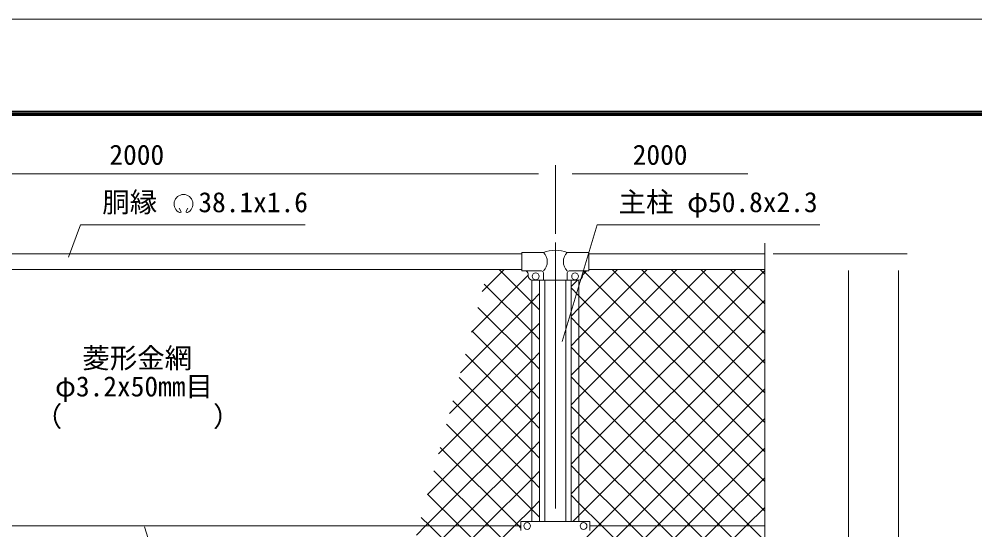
# Model space of a CAD drawing. Units: millimetres, scale not verified. Extents: x -4200 to 4200, y -2970 to 2970.
# Drawn here: x -2664 to -381, y 1751 to 2970 of the extents above; entities that cross this region are included whole.
import ezdxf
from ezdxf.enums import TextEntityAlignment as Align

# ---------------------------------------------------------------- set-up
doc = ezdxf.new("R2010")
doc.units = ezdxf.units.MM
doc.header["$LTSCALE"] = 20
doc.linetypes.add('USER1', pattern=[50.8, 31.75, -6.35, 6.35, -6.35])
for name, color, linetype, lineweight in [('0-0_D-BMK', 2, 'USER1', 13), ('0-1_D-STR1', 1, 'Continuous', 18), ('0-2_D-STR3', 3, 'Continuous', 13), ('0-3_D-STR2', 7, 'Continuous', 9), ('0-4_D-STR-DIM', 7, 'Continuous', 9), ('0-6_D-STR-TXT', 7, 'Continuous', 9), ('0-8_D-TTL', 7, 'Continuous', 9)]:
    doc.layers.add(name, color=color, linetype=linetype, lineweight=lineweight)
doc.styles.add('ＭＳ ゴシック', font='')
doc.styles.get('ＭＳ ゴシック').set_extended_font_data('MS Gothic')

msp = doc.modelspace()

# ---------------------------------------------------------------- linework, layer by layer
at = {"layer": '0-0_D-BMK'}
msp.add_line((-1382.72, 2437.06), (-1382.72, 328.6), dxfattribs=at)
at = {"layer": '0-1_D-STR1'}
for p, q in [((-3302.72, 2410), (-1462.72, 2410)), ((-1302.72, 2410), (-882.72, 2410)), ((-3302.72, 2372), (-1462.72, 2372)), ((-1302.72, 2372), (-882.72, 2372)), ((-1408.12, 2347), (-1408.12, 1770.5)), ((-1357.32, 2347), (-1357.32, 1770.5))]:
    msp.add_line(p, q, dxfattribs=at)
at = {"layer": '0-2_D-STR3'}
for p, q in [((-1462.72, 2413), (-1462.72, 2369)), ((-1462.72, 2413), (-1411.27, 2413)), ((-1354.17, 2413), (-1302.72, 2413)), ((-1302.72, 2413), (-1302.72, 2369)), ((-1462.72, 2369), (-1415.97, 2369)), ((-1447.72, 2362), (-1447.72, 2357)), ((-1411.27, 2364.3), (-1411.27, 2347)), ((-1354.17, 2364.3), (-1354.17, 2347)), ((-1349.47, 2369), (-1302.72, 2369)), ((-1317.72, 2362), (-1317.72, 2357)), ((-1439.22, 2347), (-1439.22, 1770.5)), ((-1437.72, 2347), (-1327.72, 2347)), ((-1420.22, 2347), (-1420.22, 1770.5)), ((-1345.22, 2347), (-1345.22, 1770.5)), ((-1326.22, 2347), (-1326.22, 1770.5)), ((-3305.73, 1760), (-1465.22, 1760)), ((-1465.22, 1770.5), (-1465.22, 1749.5)), ((-1300.22, 1770.5), (-1465.22, 1770.5)), ((-1300.22, 1770.5), (-1300.22, 1749.5)), ((-1300.22, 1760), (-882.72, 1760))]:
    msp.add_line(p, q, dxfattribs=at)
for centre in [(-1429.72, 2356), (-1335.72, 2356), (-1450.22, 1760), (-1315.22, 1760)]:
    msp.add_circle(centre, 8, dxfattribs=at)
for centre, radius, start, end in [((-1382.72, 2338.27), 80, 69.0916, 110.9084), ((-1432.53, 2391), 30.59, 314.01503, 45.98497), ((-1332.92, 2391), 30.59, 134.01503, 225.98497), ((-1454.72, 2362), 7, 0, 90), ((-1437.72, 2357), 10, 180, 270), ((-1415.97, 2364.3), 4.7, 0, 90), ((-1349.47, 2364.3), 4.7, 90, 180), ((-1327.72, 2357), 10, 270, 0), ((-1310.72, 2362), 7, 90, 180)]:
    msp.add_arc(centre, radius, start, end, dxfattribs=at)
at = {"layer": '0-3_D-STR2'}
for p, q in [((-1583.38, 2222.84), (-1447.72, 2358.49)), ((-1557.14, 2319.79), (-1504.93, 2372)), ((-1326.22, 2280.1), (-1234.33, 2372)), ((-1326.22, 2209.39), (-1163.62, 2372)), ((-1326.22, 2138.68), (-1092.91, 2372)), ((-1326.22, 2067.97), (-1022.2, 2372)), ((-1326.22, 1997.26), (-951.49, 2372)), ((-1326.22, 1926.55), (-882.72, 2370.05)), ((-1317.98, 2359.06), (-1308.04, 2369)), ((-882.72, 1936.69), (-1314.43, 2368.39)), ((-882.72, 2007.4), (-1247.33, 2372)), ((-882.72, 2078.11), (-1176.62, 2372)), ((-882.72, 2148.82), (-1105.91, 2372)), ((-882.72, 2219.53), (-1035.2, 2372)), ((-882.72, 2290.24), (-964.48, 2372)), ((-882.72, 2360.95), (-893.77, 2372)), ((-1439.22, 2223.95), (-1552.44, 2337.17)), ((-1420.22, 2346.37), (-1420.85, 2347)), ((-1345.22, 2331.81), (-1330.04, 2347)), ((-1439.22, 2296.28), (-1420.22, 2315.28)), ((-1326.22, 2309.48), (-1345.22, 2328.48)), ((-882.72, 1865.98), (-1326.22, 2309.48)), ((-1609.62, 2125.89), (-1439.22, 2296.28)), ((-1326.22, 1855.84), (-882.72, 2299.34)), ((-1439.22, 2153.24), (-1567.5, 2281.52)), ((-1345.22, 2261.1), (-1326.22, 2280.1)), ((-1439.22, 2225.57), (-1420.22, 2244.57)), ((-1326.22, 2238.76), (-1345.22, 2257.76)), ((-882.72, 1795.26), (-1326.22, 2238.76)), ((-1635.86, 2028.94), (-1439.22, 2225.57)), ((-1439.22, 2082.53), (-1582.56, 2225.87)), ((-1420.22, 2204.95), (-1439.22, 2223.95)), ((-1345.22, 2190.39), (-1326.22, 2209.39)), ((-1439.22, 2011.82), (-1597.62, 2170.22)), ((-1439.22, 2154.86), (-1420.22, 2173.86)), ((-1326.22, 2168.05), (-1345.22, 2187.05)), ((-1662.1, 1931.99), (-1439.22, 2154.86)), ((-1420.22, 2134.24), (-1439.22, 2153.24)), ((-918.17, 1760), (-1326.22, 2168.05)), ((-1280.64, 1760), (-882.72, 2157.92)), ((-1345.22, 2119.68), (-1326.22, 2138.68)), ((-1439.22, 1941.11), (-1612.68, 2114.57)), ((-1439.22, 2084.15), (-1420.22, 2103.15)), ((-1326.22, 2097.34), (-1345.22, 2116.34)), ((-1688.33, 1835.04), (-1439.22, 2084.15)), ((-1420.22, 2063.53), (-1439.22, 2082.53)), ((-988.88, 1760), (-1326.22, 2097.34)), ((-1209.93, 1760), (-882.72, 2087.21)), ((-1439.22, 1870.4), (-1627.74, 2058.92)), ((-1345.22, 2048.97), (-1326.22, 2067.97)), ((-1439.22, 2013.44), (-1420.22, 2032.44)), ((-1326.22, 2026.63), (-1345.22, 2045.63)), ((-1692.66, 1760), (-1439.22, 2013.44)), ((-1420.22, 1992.82), (-1439.22, 2011.82)), ((-1059.59, 1760), (-1326.22, 2026.63)), ((-1139.22, 1760), (-882.72, 2016.5)), ((-1439.22, 1799.69), (-1642.8, 2003.27)), ((-1345.22, 1978.26), (-1326.22, 1997.26)), ((-1326.22, 1955.92), (-1345.22, 1974.92)), ((-1621.95, 1760), (-1439.22, 1942.73)), ((-1439.22, 1942.73), (-1420.22, 1961.73)), ((-1420.22, 1922.11), (-1439.22, 1941.11)), ((-1130.3, 1760), (-1326.22, 1955.92)), ((-1068.51, 1760), (-882.72, 1945.79)), ((-1345.22, 1907.55), (-1326.22, 1926.55)), ((-1540.96, 1760), (-1672.93, 1891.97)), ((-1439.22, 1872.02), (-1420.22, 1891.02)), ((-997.8, 1760), (-882.72, 1875.08)), ((-1551.24, 1760), (-1439.22, 1872.02)), ((-1420.22, 1851.4), (-1439.22, 1870.4)), ((-1345.22, 1836.84), (-1326.22, 1855.84)), ((-1611.67, 1760), (-1687.99, 1836.32)), ((-1439.22, 1801.31), (-1420.22, 1820.31)), ((-927.09, 1760), (-882.72, 1804.36)), ((-1480.53, 1760), (-1439.22, 1801.31)), ((-1420.22, 1780.69), (-1439.22, 1799.69)), ((-1793.29, 1447.24), (-1480.53, 1760)), ((-1767.05, 1544.19), (-1551.24, 1760)), ((-1740.81, 1641.14), (-1621.95, 1760)), ((-1714.57, 1738.09), (-1692.66, 1760)), ((-1682.38, 1760), (-1703.05, 1780.67)), ((-1439.22, 1516.85), (-1682.38, 1760)), ((-1439.22, 1587.56), (-1611.67, 1760)), ((-1439.22, 1658.27), (-1540.96, 1760)), ((-1326.22, 1714.42), (-1280.64, 1760)), ((-1326.22, 1643.71), (-1209.93, 1760)), ((-1326.22, 1573), (-1139.22, 1760)), ((-1326.22, 1502.29), (-1068.51, 1760)), ((-1326.22, 1431.58), (-997.8, 1760)), ((-1326.22, 1360.86), (-927.09, 1760)), ((-882.72, 1512.42), (-1130.3, 1760)), ((-882.72, 1583.13), (-1059.59, 1760)), ((-882.72, 1653.84), (-988.88, 1760)), ((-882.72, 1724.55), (-918.17, 1760))]:
    msp.add_line(p, q, dxfattribs=at)
for points in [[(-1420.22, 2275.66), (-1439.22, 2294.66), (-1516.56, 2372)], [(-1340.85, 1770.5), (-1326.22, 1785.13), (-882.72, 2228.63)], [(-1465.22, 1754.98), (-1470.25, 1760), (-1657.87, 1947.62)], [(-877.8, 1436.79), (-1201.01, 1760), (-1326.22, 1885.21), (-1345.22, 1904.21)], [(-882.72, 1371), (-1271.72, 1760), (-1326.22, 1814.5), (-1345.22, 1833.5)]]:
    msp.add_lwpolyline(points, dxfattribs=at)
at = {"layer": '0-4_D-STR-DIM'}
for p, q in [((-1382.72, 2457.06), (-1382.72, 2621.03)), ((-1382.72, 2457.06), (-1382.72, 2621.03)), ((-3342.72, 2601.03), (-1422.72, 2601.03)), ((-1342.72, 2601.03), (-922.72, 2601.03)), ((-882.72, 2435), (-882.72, 1460.65)), ((-862.72, 2410), (-662.72, 2410)), ((-862.72, 2410), (-542.72, 2410)), ((-682.72, 2370), (-682.72, 500)), ((-562.72, 2370), (-562.72, 450))]:
    msp.add_line(p, q, dxfattribs=at)
at = {"layer": '0-6_D-STR-TXT'}
for p, q in [((-2277.08, 2511.65), (-2281.23, 2518.83)), ((-2264.6, 2511.65), (-2260.45, 2518.83))]:
    msp.add_line(p, q, dxfattribs=at)
for points in [[(-1980.58, 2478.78), (-2516.88, 2478.78), (-2545.85, 2401.43)], [(-750.88, 2478.78), (-1282.54, 2478.78), (-1366.05, 2200.38)], [(-2005.06, 1606.37), (-2316.39, 1606.37), (-2364.48, 1758.09)]]:
    msp.add_lwpolyline(points, dxfattribs=at)
for centre, radius, start, end in [((-2270.84, 2528.82), 22.5, 294.32478, 245.67522), ((-2279.13, 2510.41), 2.37, 245.67522, 30), ((-2262.55, 2510.41), 2.37, 150, 294.32478)]:
    msp.add_arc(centre, radius, start, end, dxfattribs=at)
at = {"layer": '0-8_D-TTL', "color": 2, "lineweight": 18}
msp.add_lwpolyline([(-4200, 2970), (4200, 2970), (4200, -2970), (-4200, -2970)], close=True, dxfattribs=at)
at = {"layer": '0-8_D-TTL'}
for points in [[(-3930, 2750), (3930, 2750), (3930, -2750), (-3930, -2750)], [(-3927.5, 2747.5), (3927.5, 2747.5), (3927.5, -2747.5), (-3927.5, -2747.5)], [(-3925, 2745), (3925, 2745), (3925, -2745), (-3925, -2745)], [(-3922.5, 2742.5), (3922.5, 2742.5), (3922.5, -2742.5), (-3922.5, -2742.5)], [(-3920, 2740), (3920, 2740), (3920, -2740), (-3920, -2740)]]:
    msp.add_lwpolyline(points, close=True, dxfattribs=at)

# ---------------------------------------------------------------- texts
at = {"layer": '0-4_D-STR-DIM', "style": 'ＭＳ ゴシック'}
for p in [(-2447.97, 2607.78), (-1197.97, 2607.78)]:
    msp.add_text('2000', height=48.09, dxfattribs=at).set_placement(p, align=Align.BOTTOM_LEFT)
at = {"layer": '0-6_D-STR-TXT', "style": 'ＭＳ ゴシック'}
for s, p in [('胴縁 \u300038.1x1.6', (-2464.94, 2494.56)), ('主柱 φ50.8x2.3', (-1231.62, 2494.79)), ('菱形金網', (-2512.67, 2122.4)), ('φ3.2x50mm目', (-2577.65, 2054.81)), ('（\u3000\u3000   \u3000\u3000）', (-2626.38, 1983.16))]:
    msp.add_text(s, height=48.09, dxfattribs=at).set_placement(p, align=Align.BOTTOM_LEFT)

doc.saveas('drawing.dxf')
